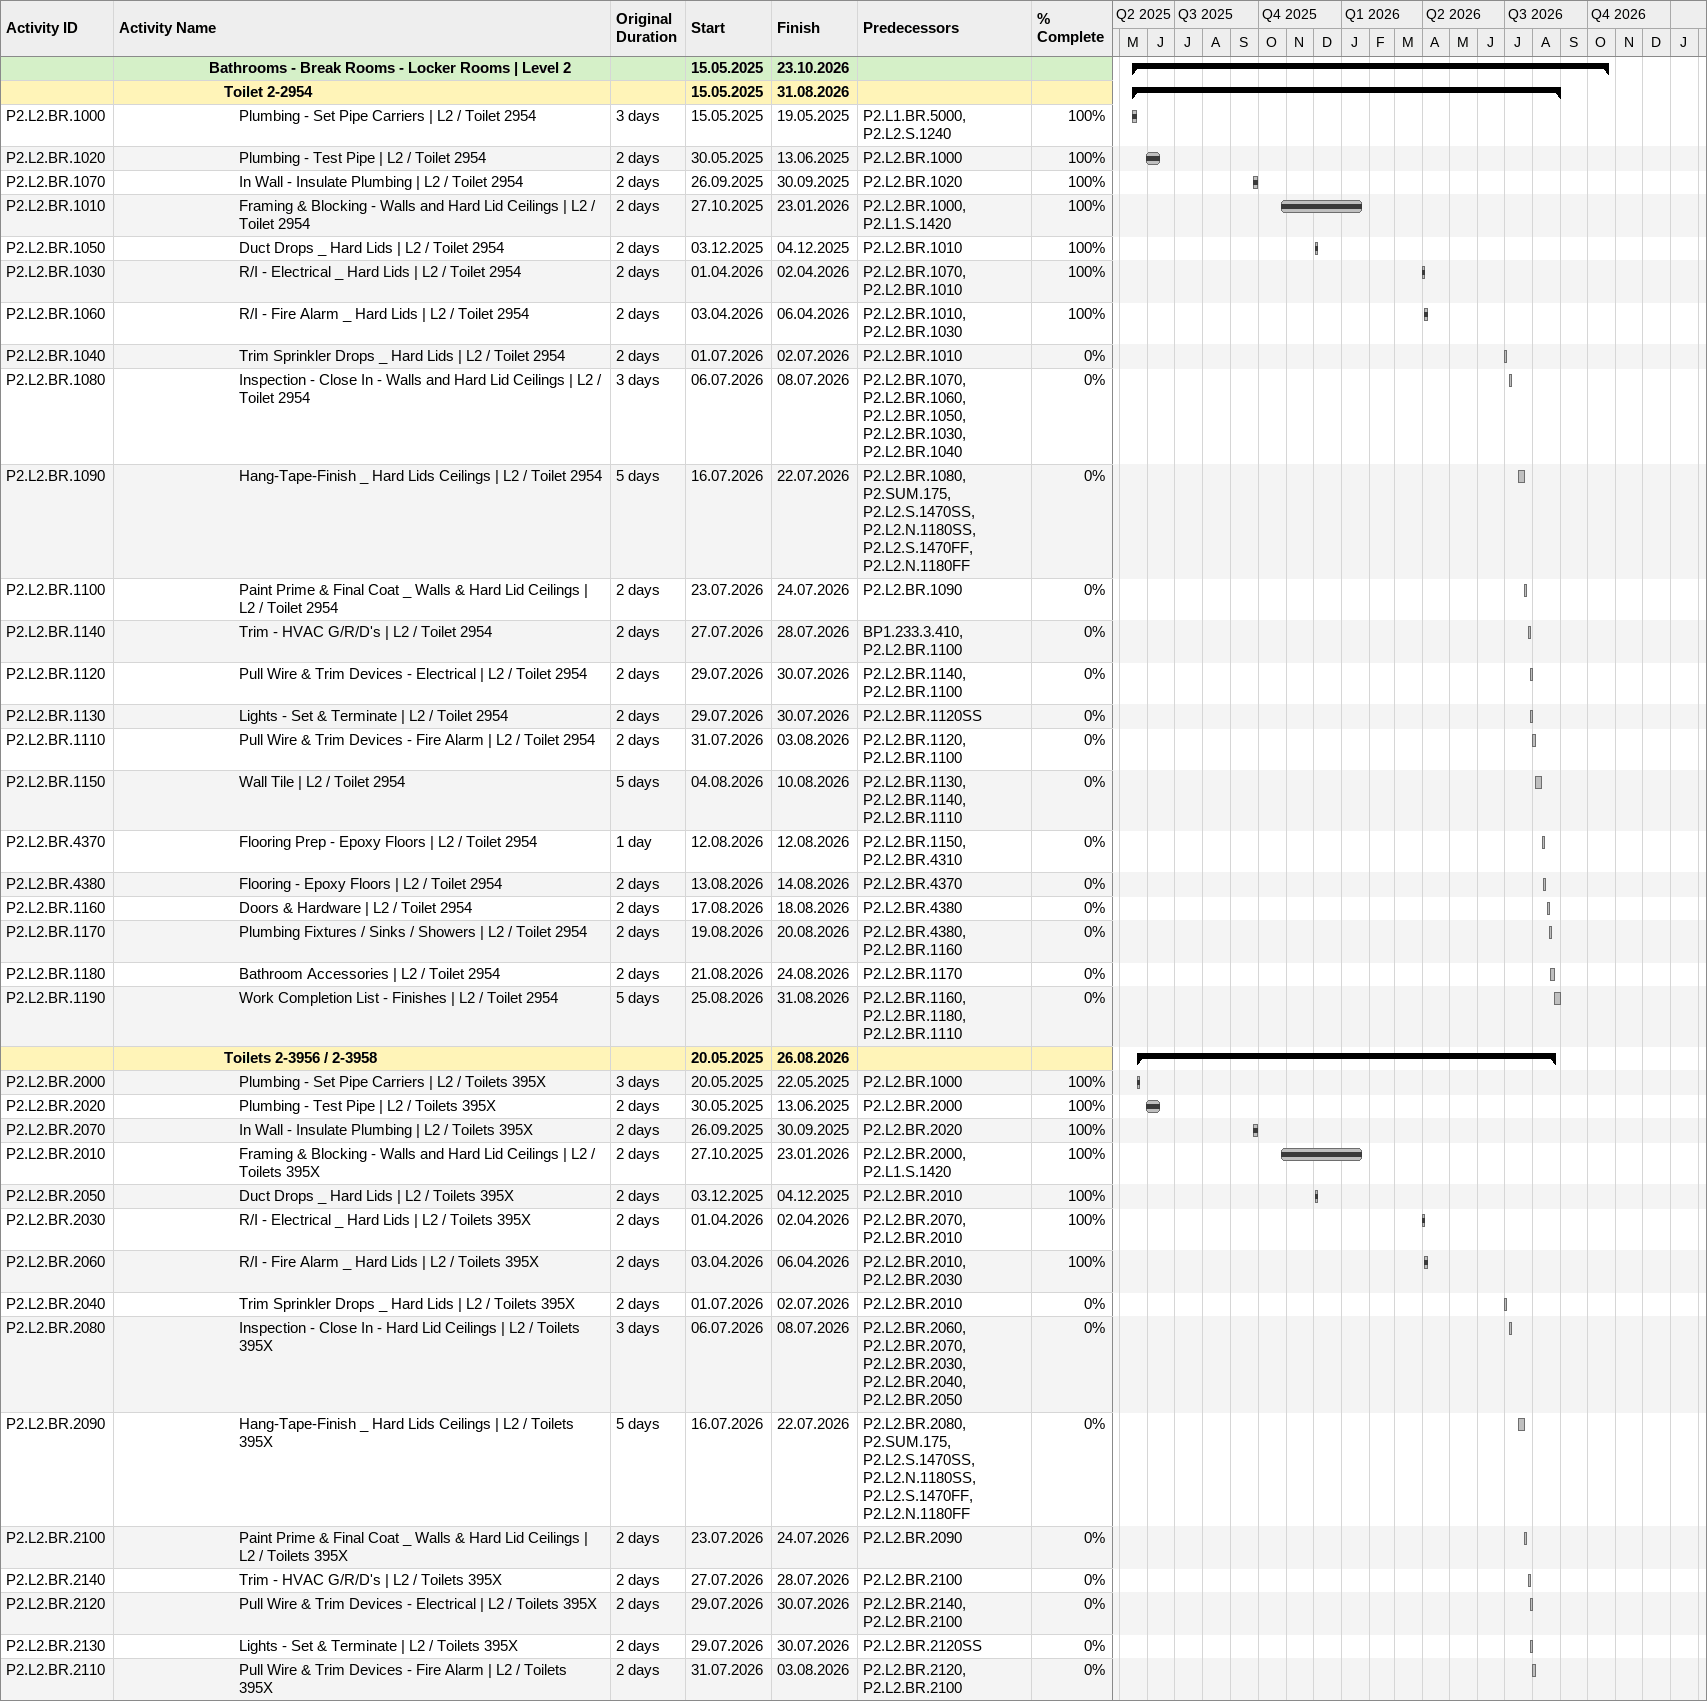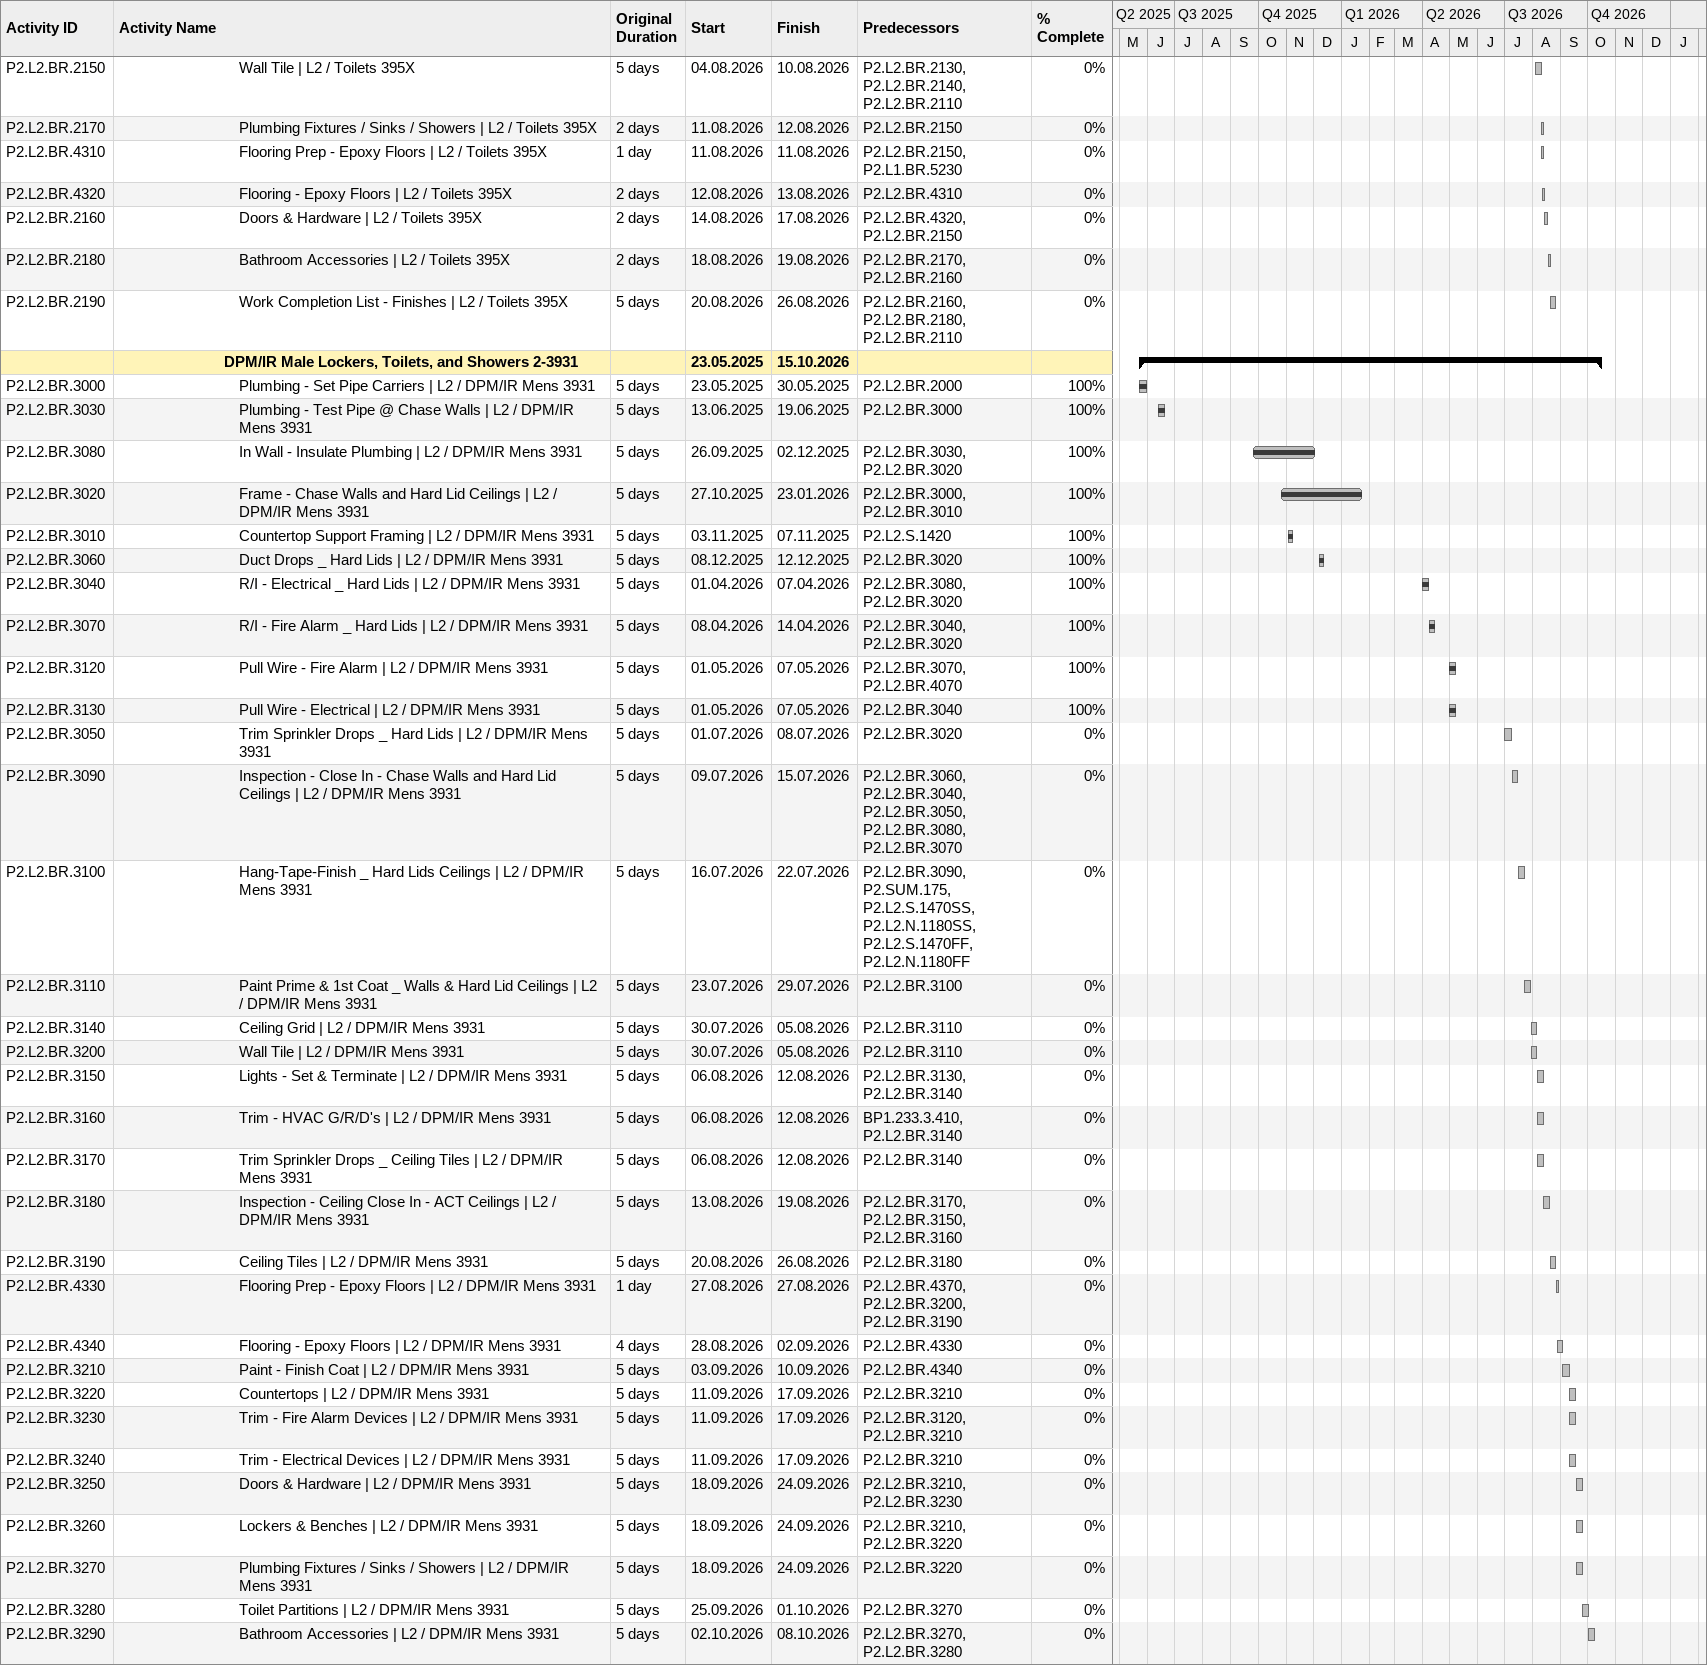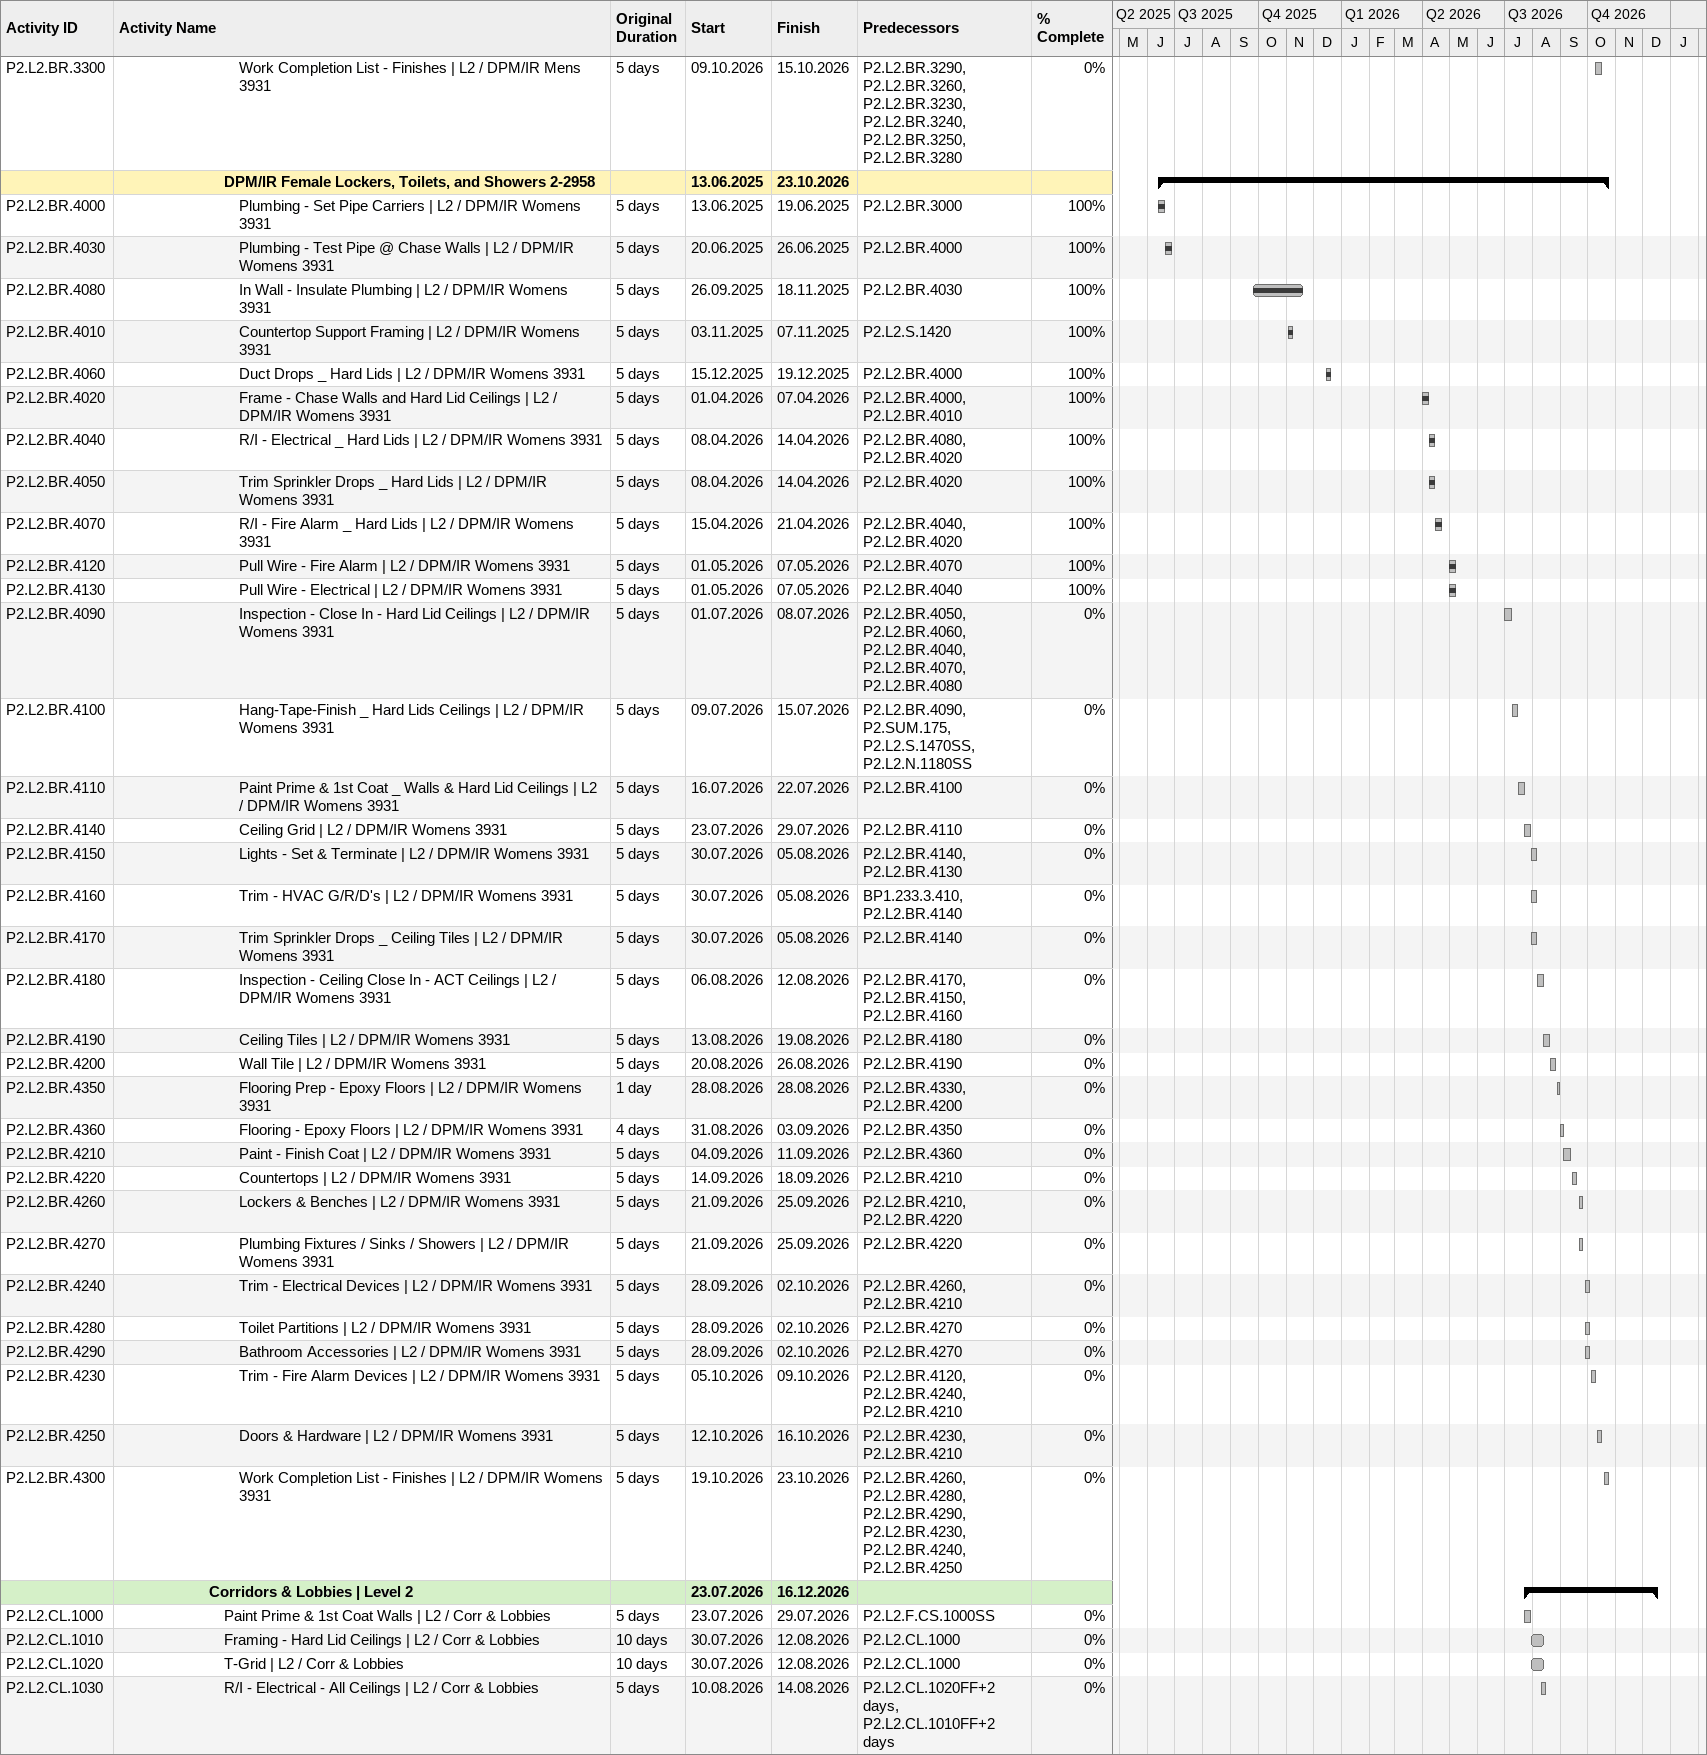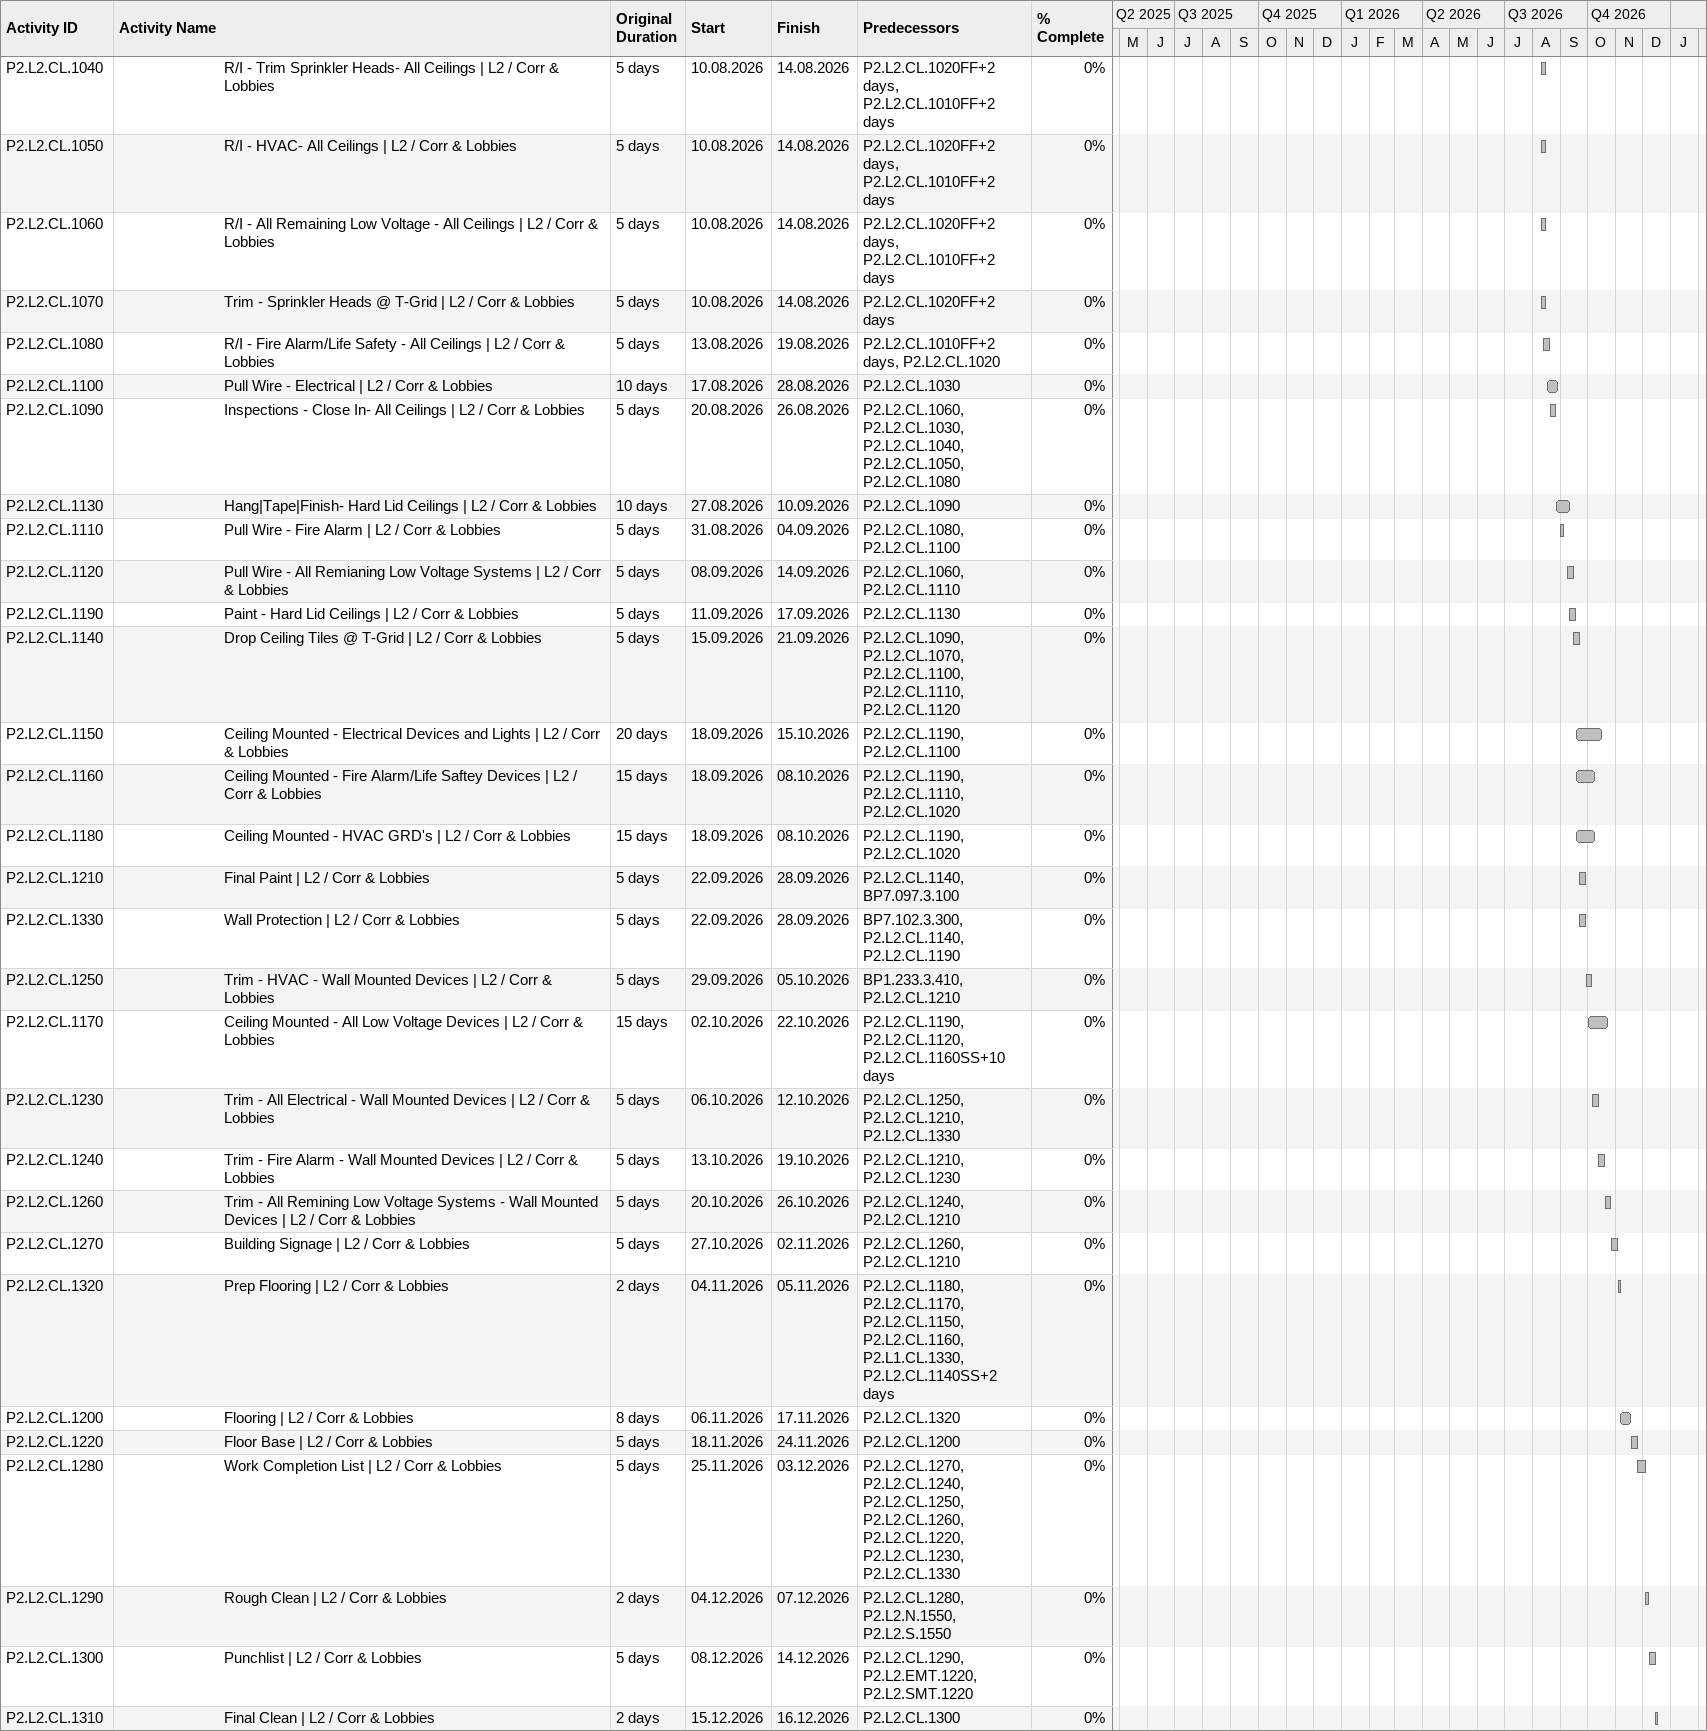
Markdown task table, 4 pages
| ID | Level | Task | Original duration | Start | Finish | Predecessors | % complete |
|---|---|---|---|---|---|---|---|
|  | 7 | **Bathrooms - Break Rooms - Locker Rooms \| Level 2** |  | 2025-05-15 | 2026-10-23 |  |  |
|  | 8 | **Toilet 2-2954** |  | 2025-05-15 | 2026-08-31 |  |  |
| P2.L2.BR.1000 | 9 | Plumbing - Set Pipe Carriers \| L2 / Toilet 2954 | 3d | 2025-05-15 | 2025-05-19 | P2.L1.BR.5000, P2.L2.S.1240 | 100 |
| P2.L2.BR.1020 | 9 | Plumbing - Test Pipe \| L2 / Toilet 2954 | 2d | 2025-05-30 | 2025-06-13 | P2.L2.BR.1000 | 100 |
| P2.L2.BR.1070 | 9 | In Wall - Insulate Plumbing \| L2 / Toilet 2954 | 2d | 2025-09-26 | 2025-09-30 | P2.L2.BR.1020 | 100 |
| P2.L2.BR.1010 | 9 | Framing & Blocking - Walls and Hard Lid Ceilings \| L2 / Toilet 2954 | 2d | 2025-10-27 | 2026-01-23 | P2.L2.BR.1000, P2.L1.S.1420 | 100 |
| P2.L2.BR.1050 | 9 | Duct Drops _ Hard Lids \| L2 / Toilet 2954 | 2d | 2025-12-03 | 2025-12-04 | P2.L2.BR.1010 | 100 |
| P2.L2.BR.1030 | 9 | R/I - Electrical _ Hard Lids \| L2 / Toilet 2954 | 2d | 2026-04-01 | 2026-04-02 | P2.L2.BR.1070, P2.L2.BR.1010 | 100 |
| P2.L2.BR.1060 | 9 | R/I - Fire Alarm _ Hard Lids \| L2 / Toilet 2954 | 2d | 2026-04-03 | 2026-04-06 | P2.L2.BR.1010, P2.L2.BR.1030 | 100 |
| P2.L2.BR.1040 | 9 | Trim Sprinkler Drops _ Hard Lids \| L2 / Toilet 2954 | 2d | 2026-07-01 | 2026-07-02 | P2.L2.BR.1010 | 0 |
| P2.L2.BR.1080 | 9 | Inspection - Close In - Walls and Hard Lid Ceilings \| L2 / Toilet 2954 | 3d | 2026-07-06 | 2026-07-08 | P2.L2.BR.1070, P2.L2.BR.1060, P2.L2.BR.1050, P2.L2.BR.1030, P2.L2.BR.1040 | 0 |
| P2.L2.BR.1090 | 9 | Hang-Tape-Finish _ Hard Lids Ceilings \| L2 / Toilet 2954 | 5d | 2026-07-16 | 2026-07-22 | P2.L2.BR.1080, P2.SUM.175, P2.L2.S.1470SS, P2.L2.N.1180SS, P2.L2.S.1470FF, P2.L2.N.1180FF | 0 |
| P2.L2.BR.1100 | 9 | Paint Prime & Final Coat _ Walls & Hard Lid Ceilings \| L2 / Toilet 2954 | 2d | 2026-07-23 | 2026-07-24 | P2.L2.BR.1090 | 0 |
| P2.L2.BR.1140 | 9 | Trim - HVAC G/R/D's \| L2 / Toilet 2954 | 2d | 2026-07-27 | 2026-07-28 | BP1.233.3.410, P2.L2.BR.1100 | 0 |
| P2.L2.BR.1120 | 9 | Pull Wire & Trim Devices - Electrical \| L2 / Toilet 2954 | 2d | 2026-07-29 | 2026-07-30 | P2.L2.BR.1140, P2.L2.BR.1100 | 0 |
| P2.L2.BR.1130 | 9 | Lights - Set & Terminate \| L2 / Toilet 2954 | 2d | 2026-07-29 | 2026-07-30 | P2.L2.BR.1120SS | 0 |
| P2.L2.BR.1110 | 9 | Pull Wire & Trim Devices - Fire Alarm \| L2 / Toilet 2954 | 2d | 2026-07-31 | 2026-08-03 | P2.L2.BR.1120, P2.L2.BR.1100 | 0 |
| P2.L2.BR.1150 | 9 | Wall Tile \| L2 / Toilet 2954 | 5d | 2026-08-04 | 2026-08-10 | P2.L2.BR.1130, P2.L2.BR.1140, P2.L2.BR.1110 | 0 |
| P2.L2.BR.4370 | 9 | Flooring Prep - Epoxy Floors \| L2 / Toilet 2954 | 1d | 2026-08-12 | 2026-08-12 | P2.L2.BR.1150, P2.L2.BR.4310 | 0 |
| P2.L2.BR.4380 | 9 | Flooring - Epoxy Floors \| L2 / Toilet 2954 | 2d | 2026-08-13 | 2026-08-14 | P2.L2.BR.4370 | 0 |
| P2.L2.BR.1160 | 9 | Doors & Hardware \| L2 / Toilet 2954 | 2d | 2026-08-17 | 2026-08-18 | P2.L2.BR.4380 | 0 |
| P2.L2.BR.1170 | 9 | Plumbing Fixtures / Sinks / Showers \| L2 / Toilet 2954 | 2d | 2026-08-19 | 2026-08-20 | P2.L2.BR.4380, P2.L2.BR.1160 | 0 |
| P2.L2.BR.1180 | 9 | Bathroom Accessories \| L2 / Toilet 2954 | 2d | 2026-08-21 | 2026-08-24 | P2.L2.BR.1170 | 0 |
| P2.L2.BR.1190 | 9 | Work Completion List - Finishes \| L2 / Toilet 2954 | 5d | 2026-08-25 | 2026-08-31 | P2.L2.BR.1160, P2.L2.BR.1180, P2.L2.BR.1110 | 0 |
|  | 8 | **Toilets 2-3956 / 2-3958** |  | 2025-05-20 | 2026-08-26 |  |  |
| P2.L2.BR.2000 | 9 | Plumbing - Set Pipe Carriers \| L2 / Toilets 395X | 3d | 2025-05-20 | 2025-05-22 | P2.L2.BR.1000 | 100 |
| P2.L2.BR.2020 | 9 | Plumbing - Test Pipe \| L2 / Toilets 395X | 2d | 2025-05-30 | 2025-06-13 | P2.L2.BR.2000 | 100 |
| P2.L2.BR.2070 | 9 | In Wall - Insulate Plumbing \| L2 / Toilets 395X | 2d | 2025-09-26 | 2025-09-30 | P2.L2.BR.2020 | 100 |
| P2.L2.BR.2010 | 9 | Framing & Blocking - Walls and Hard Lid Ceilings \| L2 / Toilets 395X | 2d | 2025-10-27 | 2026-01-23 | P2.L2.BR.2000, P2.L1.S.1420 | 100 |
| P2.L2.BR.2050 | 9 | Duct Drops _ Hard Lids \| L2 / Toilets 395X | 2d | 2025-12-03 | 2025-12-04 | P2.L2.BR.2010 | 100 |
| P2.L2.BR.2030 | 9 | R/I - Electrical _ Hard Lids \| L2 / Toilets 395X | 2d | 2026-04-01 | 2026-04-02 | P2.L2.BR.2070, P2.L2.BR.2010 | 100 |
| P2.L2.BR.2060 | 9 | R/I - Fire Alarm _ Hard Lids \| L2 / Toilets 395X | 2d | 2026-04-03 | 2026-04-06 | P2.L2.BR.2010, P2.L2.BR.2030 | 100 |
| P2.L2.BR.2040 | 9 | Trim Sprinkler Drops _ Hard Lids \| L2 / Toilets 395X | 2d | 2026-07-01 | 2026-07-02 | P2.L2.BR.2010 | 0 |
| P2.L2.BR.2080 | 9 | Inspection - Close In - Hard Lid Ceilings \| L2 / Toilets 395X | 3d | 2026-07-06 | 2026-07-08 | P2.L2.BR.2060, P2.L2.BR.2070, P2.L2.BR.2030, P2.L2.BR.2040, P2.L2.BR.2050 | 0 |
| P2.L2.BR.2090 | 9 | Hang-Tape-Finish _ Hard Lids Ceilings \| L2 / Toilets 395X | 5d | 2026-07-16 | 2026-07-22 | P2.L2.BR.2080, P2.SUM.175, P2.L2.S.1470SS, P2.L2.N.1180SS, P2.L2.S.1470FF, P2.L2.N.1180FF | 0 |
| P2.L2.BR.2100 | 9 | Paint Prime & Final Coat _ Walls & Hard Lid Ceilings \| L2 / Toilets 395X | 2d | 2026-07-23 | 2026-07-24 | P2.L2.BR.2090 | 0 |
| P2.L2.BR.2140 | 9 | Trim - HVAC G/R/D's \| L2 / Toilets 395X | 2d | 2026-07-27 | 2026-07-28 | P2.L2.BR.2100 | 0 |
| P2.L2.BR.2120 | 9 | Pull Wire & Trim Devices - Electrical \| L2 / Toilets 395X | 2d | 2026-07-29 | 2026-07-30 | P2.L2.BR.2140, P2.L2.BR.2100 | 0 |
| P2.L2.BR.2130 | 9 | Lights - Set & Terminate \| L2 / Toilets 395X | 2d | 2026-07-29 | 2026-07-30 | P2.L2.BR.2120SS | 0 |
| P2.L2.BR.2110 | 9 | Pull Wire & Trim Devices - Fire Alarm \| L2 / Toilets 395X | 2d | 2026-07-31 | 2026-08-03 | P2.L2.BR.2120, P2.L2.BR.2100 | 0 |
| P2.L2.BR.2150 | 9 | Wall Tile \| L2 / Toilets 395X | 5d | 2026-08-04 | 2026-08-10 | P2.L2.BR.2130, P2.L2.BR.2140, P2.L2.BR.2110 | 0 |
| P2.L2.BR.2170 | 9 | Plumbing Fixtures / Sinks / Showers \| L2 / Toilets 395X | 2d | 2026-08-11 | 2026-08-12 | P2.L2.BR.2150 | 0 |
| P2.L2.BR.4310 | 9 | Flooring Prep - Epoxy Floors \| L2 / Toilets 395X | 1d | 2026-08-11 | 2026-08-11 | P2.L2.BR.2150, P2.L1.BR.5230 | 0 |
| P2.L2.BR.4320 | 9 | Flooring - Epoxy Floors \| L2 / Toilets 395X | 2d | 2026-08-12 | 2026-08-13 | P2.L2.BR.4310 | 0 |
| P2.L2.BR.2160 | 9 | Doors & Hardware \| L2 / Toilets 395X | 2d | 2026-08-14 | 2026-08-17 | P2.L2.BR.4320, P2.L2.BR.2150 | 0 |
| P2.L2.BR.2180 | 9 | Bathroom Accessories \| L2 / Toilets 395X | 2d | 2026-08-18 | 2026-08-19 | P2.L2.BR.2170, P2.L2.BR.2160 | 0 |
| P2.L2.BR.2190 | 9 | Work Completion List - Finishes \| L2 / Toilets 395X | 5d | 2026-08-20 | 2026-08-26 | P2.L2.BR.2160, P2.L2.BR.2180, P2.L2.BR.2110 | 0 |
|  | 8 | **DPM/IR Male Lockers, Toilets, and Showers 2-3931** |  | 2025-05-23 | 2026-10-15 |  |  |
| P2.L2.BR.3000 | 9 | Plumbing - Set Pipe Carriers \| L2 / DPM/IR Mens 3931 | 5d | 2025-05-23 | 2025-05-30 | P2.L2.BR.2000 | 100 |
| P2.L2.BR.3030 | 9 | Plumbing - Test Pipe @ Chase Walls \| L2 / DPM/IR Mens 3931 | 5d | 2025-06-13 | 2025-06-19 | P2.L2.BR.3000 | 100 |
| P2.L2.BR.3080 | 9 | In Wall - Insulate Plumbing \| L2 / DPM/IR Mens 3931 | 5d | 2025-09-26 | 2025-12-02 | P2.L2.BR.3030, P2.L2.BR.3020 | 100 |
| P2.L2.BR.3020 | 9 | Frame - Chase Walls and Hard Lid Ceilings \| L2 / DPM/IR Mens 3931 | 5d | 2025-10-27 | 2026-01-23 | P2.L2.BR.3000, P2.L2.BR.3010 | 100 |
| P2.L2.BR.3010 | 9 | Countertop Support Framing \| L2 / DPM/IR Mens 3931 | 5d | 2025-11-03 | 2025-11-07 | P2.L2.S.1420 | 100 |
| P2.L2.BR.3060 | 9 | Duct Drops _ Hard Lids \| L2 / DPM/IR Mens 3931 | 5d | 2025-12-08 | 2025-12-12 | P2.L2.BR.3020 | 100 |
| P2.L2.BR.3040 | 9 | R/I - Electrical _ Hard Lids \| L2 / DPM/IR Mens 3931 | 5d | 2026-04-01 | 2026-04-07 | P2.L2.BR.3080, P2.L2.BR.3020 | 100 |
| P2.L2.BR.3070 | 9 | R/I - Fire Alarm _ Hard Lids \| L2 / DPM/IR Mens 3931 | 5d | 2026-04-08 | 2026-04-14 | P2.L2.BR.3040, P2.L2.BR.3020 | 100 |
| P2.L2.BR.3120 | 9 | Pull Wire - Fire Alarm \| L2 / DPM/IR Mens 3931 | 5d | 2026-05-01 | 2026-05-07 | P2.L2.BR.3070, P2.L2.BR.4070 | 100 |
| P2.L2.BR.3130 | 9 | Pull Wire - Electrical \| L2 / DPM/IR Mens 3931 | 5d | 2026-05-01 | 2026-05-07 | P2.L2.BR.3040 | 100 |
| P2.L2.BR.3050 | 9 | Trim Sprinkler Drops _ Hard Lids \| L2 / DPM/IR Mens 3931 | 5d | 2026-07-01 | 2026-07-08 | P2.L2.BR.3020 | 0 |
| P2.L2.BR.3090 | 9 | Inspection - Close In - Chase Walls and Hard Lid Ceilings \| L2 / DPM/IR Mens 3931 | 5d | 2026-07-09 | 2026-07-15 | P2.L2.BR.3060, P2.L2.BR.3040, P2.L2.BR.3050, P2.L2.BR.3080, P2.L2.BR.3070 | 0 |
| P2.L2.BR.3100 | 9 | Hang-Tape-Finish _ Hard Lids Ceilings \| L2 / DPM/IR Mens 3931 | 5d | 2026-07-16 | 2026-07-22 | P2.L2.BR.3090, P2.SUM.175, P2.L2.S.1470SS, P2.L2.N.1180SS, P2.L2.S.1470FF, P2.L2.N.1180FF | 0 |
| P2.L2.BR.3110 | 9 | Paint Prime & 1st Coat _ Walls & Hard Lid Ceilings \| L2 / DPM/IR Mens 3931 | 5d | 2026-07-23 | 2026-07-29 | P2.L2.BR.3100 | 0 |
| P2.L2.BR.3140 | 9 | Ceiling Grid \| L2 / DPM/IR Mens 3931 | 5d | 2026-07-30 | 2026-08-05 | P2.L2.BR.3110 | 0 |
| P2.L2.BR.3200 | 9 | Wall Tile \| L2 / DPM/IR Mens 3931 | 5d | 2026-07-30 | 2026-08-05 | P2.L2.BR.3110 | 0 |
| P2.L2.BR.3150 | 9 | Lights - Set & Terminate \| L2 / DPM/IR Mens 3931 | 5d | 2026-08-06 | 2026-08-12 | P2.L2.BR.3130, P2.L2.BR.3140 | 0 |
| P2.L2.BR.3160 | 9 | Trim - HVAC G/R/D's \| L2 / DPM/IR Mens 3931 | 5d | 2026-08-06 | 2026-08-12 | BP1.233.3.410, P2.L2.BR.3140 | 0 |
| P2.L2.BR.3170 | 9 | Trim Sprinkler Drops _ Ceiling Tiles \| L2 / DPM/IR Mens 3931 | 5d | 2026-08-06 | 2026-08-12 | P2.L2.BR.3140 | 0 |
| P2.L2.BR.3180 | 9 | Inspection - Ceiling Close In - ACT Ceilings \| L2 / DPM/IR Mens 3931 | 5d | 2026-08-13 | 2026-08-19 | P2.L2.BR.3170, P2.L2.BR.3150, P2.L2.BR.3160 | 0 |
| P2.L2.BR.3190 | 9 | Ceiling Tiles \| L2 / DPM/IR Mens 3931 | 5d | 2026-08-20 | 2026-08-26 | P2.L2.BR.3180 | 0 |
| P2.L2.BR.4330 | 9 | Flooring Prep - Epoxy Floors \| L2 / DPM/IR Mens 3931 | 1d | 2026-08-27 | 2026-08-27 | P2.L2.BR.4370, P2.L2.BR.3200, P2.L2.BR.3190 | 0 |
| P2.L2.BR.4340 | 9 | Flooring - Epoxy Floors \| L2 / DPM/IR Mens 3931 | 4d | 2026-08-28 | 2026-09-02 | P2.L2.BR.4330 | 0 |
| P2.L2.BR.3210 | 9 | Paint - Finish Coat \| L2 / DPM/IR Mens 3931 | 5d | 2026-09-03 | 2026-09-10 | P2.L2.BR.4340 | 0 |
| P2.L2.BR.3220 | 9 | Countertops \| L2 / DPM/IR Mens 3931 | 5d | 2026-09-11 | 2026-09-17 | P2.L2.BR.3210 | 0 |
| P2.L2.BR.3230 | 9 | Trim - Fire Alarm Devices \| L2 / DPM/IR Mens 3931 | 5d | 2026-09-11 | 2026-09-17 | P2.L2.BR.3120, P2.L2.BR.3210 | 0 |
| P2.L2.BR.3240 | 9 | Trim - Electrical Devices \| L2 / DPM/IR Mens 3931 | 5d | 2026-09-11 | 2026-09-17 | P2.L2.BR.3210 | 0 |
| P2.L2.BR.3250 | 9 | Doors & Hardware \| L2 / DPM/IR Mens 3931 | 5d | 2026-09-18 | 2026-09-24 | P2.L2.BR.3210, P2.L2.BR.3230 | 0 |
| P2.L2.BR.3260 | 9 | Lockers & Benches \| L2 / DPM/IR Mens 3931 | 5d | 2026-09-18 | 2026-09-24 | P2.L2.BR.3210, P2.L2.BR.3220 | 0 |
| P2.L2.BR.3270 | 9 | Plumbing Fixtures / Sinks / Showers \| L2 / DPM/IR Mens 3931 | 5d | 2026-09-18 | 2026-09-24 | P2.L2.BR.3220 | 0 |
| P2.L2.BR.3280 | 9 | Toilet Partitions \| L2 / DPM/IR Mens 3931 | 5d | 2026-09-25 | 2026-10-01 | P2.L2.BR.3270 | 0 |
| P2.L2.BR.3290 | 9 | Bathroom Accessories \| L2 / DPM/IR Mens 3931 | 5d | 2026-10-02 | 2026-10-08 | P2.L2.BR.3270, P2.L2.BR.3280 | 0 |
| P2.L2.BR.3300 | 9 | Work Completion List - Finishes \| L2 / DPM/IR Mens 3931 | 5d | 2026-10-09 | 2026-10-15 | P2.L2.BR.3290, P2.L2.BR.3260, P2.L2.BR.3230, P2.L2.BR.3240, P2.L2.BR.3250, P2.L2.BR.3280 | 0 |
|  | 8 | **DPM/IR Female Lockers, Toilets, and Showers 2-2958** |  | 2025-06-13 | 2026-10-23 |  |  |
| P2.L2.BR.4000 | 9 | Plumbing - Set Pipe Carriers \| L2 / DPM/IR Womens 3931 | 5d | 2025-06-13 | 2025-06-19 | P2.L2.BR.3000 | 100 |
| P2.L2.BR.4030 | 9 | Plumbing - Test Pipe @ Chase Walls \| L2 / DPM/IR Womens 3931 | 5d | 2025-06-20 | 2025-06-26 | P2.L2.BR.4000 | 100 |
| P2.L2.BR.4080 | 9 | In Wall - Insulate Plumbing \| L2 / DPM/IR Womens 3931 | 5d | 2025-09-26 | 2025-11-18 | P2.L2.BR.4030 | 100 |
| P2.L2.BR.4010 | 9 | Countertop Support Framing \| L2 / DPM/IR Womens 3931 | 5d | 2025-11-03 | 2025-11-07 | P2.L2.S.1420 | 100 |
| P2.L2.BR.4060 | 9 | Duct Drops _ Hard Lids \| L2 / DPM/IR Womens 3931 | 5d | 2025-12-15 | 2025-12-19 | P2.L2.BR.4000 | 100 |
| P2.L2.BR.4020 | 9 | Frame - Chase Walls and Hard Lid Ceilings \| L2 / DPM/IR Womens 3931 | 5d | 2026-04-01 | 2026-04-07 | P2.L2.BR.4000, P2.L2.BR.4010 | 100 |
| P2.L2.BR.4040 | 9 | R/I - Electrical _ Hard Lids \| L2 / DPM/IR Womens 3931 | 5d | 2026-04-08 | 2026-04-14 | P2.L2.BR.4080, P2.L2.BR.4020 | 100 |
| P2.L2.BR.4050 | 9 | Trim Sprinkler Drops _ Hard Lids \| L2 / DPM/IR Womens 3931 | 5d | 2026-04-08 | 2026-04-14 | P2.L2.BR.4020 | 100 |
| P2.L2.BR.4070 | 9 | R/I - Fire Alarm _ Hard Lids \| L2 / DPM/IR Womens 3931 | 5d | 2026-04-15 | 2026-04-21 | P2.L2.BR.4040, P2.L2.BR.4020 | 100 |
| P2.L2.BR.4120 | 9 | Pull Wire - Fire Alarm \| L2 / DPM/IR Womens 3931 | 5d | 2026-05-01 | 2026-05-07 | P2.L2.BR.4070 | 100 |
| P2.L2.BR.4130 | 9 | Pull Wire - Electrical \| L2 / DPM/IR Womens 3931 | 5d | 2026-05-01 | 2026-05-07 | P2.L2.BR.4040 | 100 |
| P2.L2.BR.4090 | 9 | Inspection - Close In - Hard Lid Ceilings \| L2 / DPM/IR Womens 3931 | 5d | 2026-07-01 | 2026-07-08 | P2.L2.BR.4050, P2.L2.BR.4060, P2.L2.BR.4040, P2.L2.BR.4070, P2.L2.BR.4080 | 0 |
| P2.L2.BR.4100 | 9 | Hang-Tape-Finish _ Hard Lids Ceilings \| L2 / DPM/IR Womens 3931 | 5d | 2026-07-09 | 2026-07-15 | P2.L2.BR.4090, P2.SUM.175, P2.L2.S.1470SS, P2.L2.N.1180SS | 0 |
| P2.L2.BR.4110 | 9 | Paint Prime & 1st Coat _ Walls & Hard Lid Ceilings \| L2 / DPM/IR Womens 3931 | 5d | 2026-07-16 | 2026-07-22 | P2.L2.BR.4100 | 0 |
| P2.L2.BR.4140 | 9 | Ceiling Grid \| L2 / DPM/IR Womens 3931 | 5d | 2026-07-23 | 2026-07-29 | P2.L2.BR.4110 | 0 |
| P2.L2.BR.4150 | 9 | Lights - Set & Terminate \| L2 / DPM/IR Womens 3931 | 5d | 2026-07-30 | 2026-08-05 | P2.L2.BR.4140, P2.L2.BR.4130 | 0 |
| P2.L2.BR.4160 | 9 | Trim - HVAC G/R/D's \| L2 / DPM/IR Womens 3931 | 5d | 2026-07-30 | 2026-08-05 | BP1.233.3.410, P2.L2.BR.4140 | 0 |
| P2.L2.BR.4170 | 9 | Trim Sprinkler Drops _ Ceiling Tiles \| L2 / DPM/IR Womens 3931 | 5d | 2026-07-30 | 2026-08-05 | P2.L2.BR.4140 | 0 |
| P2.L2.BR.4180 | 9 | Inspection - Ceiling Close In - ACT Ceilings \| L2 / DPM/IR Womens 3931 | 5d | 2026-08-06 | 2026-08-12 | P2.L2.BR.4170, P2.L2.BR.4150, P2.L2.BR.4160 | 0 |
| P2.L2.BR.4190 | 9 | Ceiling Tiles \| L2 / DPM/IR Womens 3931 | 5d | 2026-08-13 | 2026-08-19 | P2.L2.BR.4180 | 0 |
| P2.L2.BR.4200 | 9 | Wall Tile \| L2 / DPM/IR Womens 3931 | 5d | 2026-08-20 | 2026-08-26 | P2.L2.BR.4190 | 0 |
| P2.L2.BR.4350 | 9 | Flooring Prep - Epoxy Floors \| L2 / DPM/IR Womens 3931 | 1d | 2026-08-28 | 2026-08-28 | P2.L2.BR.4330, P2.L2.BR.4200 | 0 |
| P2.L2.BR.4360 | 9 | Flooring - Epoxy Floors \| L2 / DPM/IR Womens 3931 | 4d | 2026-08-31 | 2026-09-03 | P2.L2.BR.4350 | 0 |
| P2.L2.BR.4210 | 9 | Paint - Finish Coat \| L2 / DPM/IR Womens 3931 | 5d | 2026-09-04 | 2026-09-11 | P2.L2.BR.4360 | 0 |
| P2.L2.BR.4220 | 9 | Countertops \| L2 / DPM/IR Womens 3931 | 5d | 2026-09-14 | 2026-09-18 | P2.L2.BR.4210 | 0 |
| P2.L2.BR.4260 | 9 | Lockers & Benches \| L2 / DPM/IR Womens 3931 | 5d | 2026-09-21 | 2026-09-25 | P2.L2.BR.4210, P2.L2.BR.4220 | 0 |
| P2.L2.BR.4270 | 9 | Plumbing Fixtures / Sinks / Showers \| L2 / DPM/IR Womens 3931 | 5d | 2026-09-21 | 2026-09-25 | P2.L2.BR.4220 | 0 |
| P2.L2.BR.4240 | 9 | Trim - Electrical Devices \| L2 / DPM/IR Womens 3931 | 5d | 2026-09-28 | 2026-10-02 | P2.L2.BR.4260, P2.L2.BR.4210 | 0 |
| P2.L2.BR.4280 | 9 | Toilet Partitions \| L2 / DPM/IR Womens 3931 | 5d | 2026-09-28 | 2026-10-02 | P2.L2.BR.4270 | 0 |
| P2.L2.BR.4290 | 9 | Bathroom Accessories \| L2 / DPM/IR Womens 3931 | 5d | 2026-09-28 | 2026-10-02 | P2.L2.BR.4270 | 0 |
| P2.L2.BR.4230 | 9 | Trim - Fire Alarm Devices \| L2 / DPM/IR Womens 3931 | 5d | 2026-10-05 | 2026-10-09 | P2.L2.BR.4120, P2.L2.BR.4240, P2.L2.BR.4210 | 0 |
| P2.L2.BR.4250 | 9 | Doors & Hardware \| L2 / DPM/IR Womens 3931 | 5d | 2026-10-12 | 2026-10-16 | P2.L2.BR.4230, P2.L2.BR.4210 | 0 |
| P2.L2.BR.4300 | 9 | Work Completion List - Finishes \| L2 / DPM/IR Womens 3931 | 5d | 2026-10-19 | 2026-10-23 | P2.L2.BR.4260, P2.L2.BR.4280, P2.L2.BR.4290, P2.L2.BR.4230, P2.L2.BR.4240, P2.L2.BR.4250 | 0 |
|  | 7 | **Corridors & Lobbies \| Level 2** |  | 2026-07-23 | 2026-12-16 |  |  |
| P2.L2.CL.1000 | 8 | Paint Prime & 1st Coat Walls \| L2 / Corr & Lobbies | 5d | 2026-07-23 | 2026-07-29 | P2.L2.F.CS.1000SS | 0 |
| P2.L2.CL.1010 | 8 | Framing - Hard Lid Ceilings \| L2 / Corr & Lobbies | 10d | 2026-07-30 | 2026-08-12 | P2.L2.CL.1000 | 0 |
| P2.L2.CL.1020 | 8 | T-Grid \| L2 / Corr & Lobbies | 10d | 2026-07-30 | 2026-08-12 | P2.L2.CL.1000 | 0 |
| P2.L2.CL.1030 | 8 | R/I - Electrical - All Ceilings \| L2 / Corr & Lobbies | 5d | 2026-08-10 | 2026-08-14 | P2.L2.CL.1020FF+2d, P2.L2.CL.1010FF+2d | 0 |
| P2.L2.CL.1040 | 8 | R/I - Trim Sprinkler Heads- All Ceilings \| L2 / Corr & Lobbies | 5d | 2026-08-10 | 2026-08-14 | P2.L2.CL.1020FF+2d, P2.L2.CL.1010FF+2d | 0 |
| P2.L2.CL.1050 | 8 | R/I - HVAC- All Ceilings \| L2 / Corr & Lobbies | 5d | 2026-08-10 | 2026-08-14 | P2.L2.CL.1020FF+2d, P2.L2.CL.1010FF+2d | 0 |
| P2.L2.CL.1060 | 8 | R/I - All Remaining Low Voltage - All Ceilings \| L2 / Corr & Lobbies | 5d | 2026-08-10 | 2026-08-14 | P2.L2.CL.1020FF+2d, P2.L2.CL.1010FF+2d | 0 |
| P2.L2.CL.1070 | 8 | Trim - Sprinkler Heads @ T-Grid \| L2 / Corr & Lobbies | 5d | 2026-08-10 | 2026-08-14 | P2.L2.CL.1020FF+2d | 0 |
| P2.L2.CL.1080 | 8 | R/I - Fire Alarm/Life Safety - All Ceilings \| L2 / Corr & Lobbies | 5d | 2026-08-13 | 2026-08-19 | P2.L2.CL.1010FF+2d, P2.L2.CL.1020 | 0 |
| P2.L2.CL.1100 | 8 | Pull Wire - Electrical \| L2 / Corr & Lobbies | 10d | 2026-08-17 | 2026-08-28 | P2.L2.CL.1030 | 0 |
| P2.L2.CL.1090 | 8 | Inspections - Close In- All Ceilings \| L2 / Corr & Lobbies | 5d | 2026-08-20 | 2026-08-26 | P2.L2.CL.1060, P2.L2.CL.1030, P2.L2.CL.1040, P2.L2.CL.1050, P2.L2.CL.1080 | 0 |
| P2.L2.CL.1130 | 8 | Hang\|Tape\|Finish- Hard Lid Ceilings \| L2 / Corr & Lobbies | 10d | 2026-08-27 | 2026-09-10 | P2.L2.CL.1090 | 0 |
| P2.L2.CL.1110 | 8 | Pull Wire - Fire Alarm \| L2 / Corr & Lobbies | 5d | 2026-08-31 | 2026-09-04 | P2.L2.CL.1080, P2.L2.CL.1100 | 0 |
| P2.L2.CL.1120 | 8 | Pull Wire - All Remianing Low Voltage Systems \| L2 / Corr & Lobbies | 5d | 2026-09-08 | 2026-09-14 | P2.L2.CL.1060, P2.L2.CL.1110 | 0 |
| P2.L2.CL.1190 | 8 | Paint - Hard Lid Ceilings \| L2 / Corr & Lobbies | 5d | 2026-09-11 | 2026-09-17 | P2.L2.CL.1130 | 0 |
| P2.L2.CL.1140 | 8 | Drop Ceiling Tiles @ T-Grid \| L2 / Corr & Lobbies | 5d | 2026-09-15 | 2026-09-21 | P2.L2.CL.1090, P2.L2.CL.1070, P2.L2.CL.1100, P2.L2.CL.1110, P2.L2.CL.1120 | 0 |
| P2.L2.CL.1150 | 8 | Ceiling Mounted - Electrical Devices and Lights \| L2 / Corr & Lobbies | 20d | 2026-09-18 | 2026-10-15 | P2.L2.CL.1190, P2.L2.CL.1100 | 0 |
| P2.L2.CL.1160 | 8 | Ceiling Mounted - Fire Alarm/Life Saftey Devices \| L2 / Corr & Lobbies | 15d | 2026-09-18 | 2026-10-08 | P2.L2.CL.1190, P2.L2.CL.1110, P2.L2.CL.1020 | 0 |
| P2.L2.CL.1180 | 8 | Ceiling Mounted - HVAC GRD's \| L2 / Corr & Lobbies | 15d | 2026-09-18 | 2026-10-08 | P2.L2.CL.1190, P2.L2.CL.1020 | 0 |
| P2.L2.CL.1210 | 8 | Final Paint \| L2 / Corr & Lobbies | 5d | 2026-09-22 | 2026-09-28 | P2.L2.CL.1140, BP7.097.3.100 | 0 |
| P2.L2.CL.1330 | 8 | Wall Protection \| L2 / Corr & Lobbies | 5d | 2026-09-22 | 2026-09-28 | BP7.102.3.300, P2.L2.CL.1140, P2.L2.CL.1190 | 0 |
| P2.L2.CL.1250 | 8 | Trim - HVAC - Wall Mounted Devices \| L2 / Corr & Lobbies | 5d | 2026-09-29 | 2026-10-05 | BP1.233.3.410, P2.L2.CL.1210 | 0 |
| P2.L2.CL.1170 | 8 | Ceiling Mounted - All Low Voltage Devices \| L2 / Corr & Lobbies | 15d | 2026-10-02 | 2026-10-22 | P2.L2.CL.1190, P2.L2.CL.1120, P2.L2.CL.1160SS+10d | 0 |
| P2.L2.CL.1230 | 8 | Trim - All Electrical - Wall Mounted Devices \| L2 / Corr & Lobbies | 5d | 2026-10-06 | 2026-10-12 | P2.L2.CL.1250, P2.L2.CL.1210, P2.L2.CL.1330 | 0 |
| P2.L2.CL.1240 | 8 | Trim - Fire Alarm - Wall Mounted Devices \| L2 / Corr & Lobbies | 5d | 2026-10-13 | 2026-10-19 | P2.L2.CL.1210, P2.L2.CL.1230 | 0 |
| P2.L2.CL.1260 | 8 | Trim - All Remining Low Voltage Systems - Wall Mounted Devices \| L2 / Corr & Lobbies | 5d | 2026-10-20 | 2026-10-26 | P2.L2.CL.1240, P2.L2.CL.1210 | 0 |
| P2.L2.CL.1270 | 8 | Building Signage \| L2 / Corr & Lobbies | 5d | 2026-10-27 | 2026-11-02 | P2.L2.CL.1260, P2.L2.CL.1210 | 0 |
| P2.L2.CL.1320 | 8 | Prep Flooring \| L2 / Corr & Lobbies | 2d | 2026-11-04 | 2026-11-05 | P2.L2.CL.1180, P2.L2.CL.1170, P2.L2.CL.1150, P2.L2.CL.1160, P2.L1.CL.1330, P2.L2.CL.1140SS+2d | 0 |
| P2.L2.CL.1200 | 8 | Flooring \| L2 / Corr & Lobbies | 8d | 2026-11-06 | 2026-11-17 | P2.L2.CL.1320 | 0 |
| P2.L2.CL.1220 | 8 | Floor Base \| L2 / Corr & Lobbies | 5d | 2026-11-18 | 2026-11-24 | P2.L2.CL.1200 | 0 |
| P2.L2.CL.1280 | 8 | Work Completion List \| L2 / Corr & Lobbies | 5d | 2026-11-25 | 2026-12-03 | P2.L2.CL.1270, P2.L2.CL.1240, P2.L2.CL.1250, P2.L2.CL.1260, P2.L2.CL.1220, P2.L2.CL.1230, P2.L2.CL.1330 | 0 |
| P2.L2.CL.1290 | 8 | Rough Clean \| L2 / Corr & Lobbies | 2d | 2026-12-04 | 2026-12-07 | P2.L2.CL.1280, P2.L2.N.1550, P2.L2.S.1550 | 0 |
| P2.L2.CL.1300 | 8 | Punchlist \| L2 / Corr & Lobbies | 5d | 2026-12-08 | 2026-12-14 | P2.L2.CL.1290, P2.L2.EMT.1220, P2.L2.SMT.1220 | 0 |
| P2.L2.CL.1310 | 8 | Final Clean \| L2 / Corr & Lobbies | 2d | 2026-12-15 | 2026-12-16 | P2.L2.CL.1300 | 0 |
